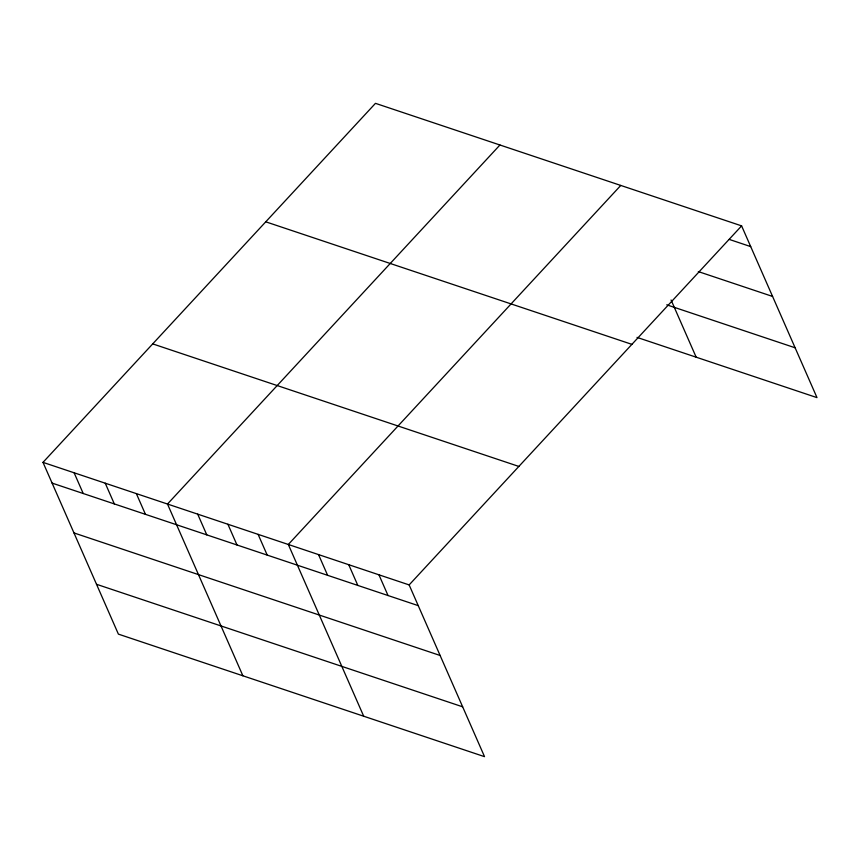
<?xml version="1.0" encoding="UTF-8"?>
<svg xmlns="http://www.w3.org/2000/svg" width="860" height="860" viewBox="0 0 860 860"><rect width="100%" height="100%" fill="white"/><g stroke="black" fill="none" stroke-linecap="round" stroke-linejoin="round"><path stroke-width="1.29" d="M43 462.368L409.145 584.918L484.535 756.66L118.39 634.121L43 462.368L375.465 103.34L741.61 225.879L817 397.632L637.024 337.389M499.95 144.996L167.485 504.035L242.885 675.788M620.78 185.438L288.315 544.477L363.705 716.229M409.145 584.918L741.61 225.879M729.312 239.435L750.705 246.605M698.32 271.588L772.581 296.442M666.747 304.827L795.124 347.784M265.751 221.815L631.896 344.355M152.714 343.892L518.849 466.432M52.094 483.094L418.239 605.644M73.971 532.931L440.116 655.481M96.513 584.284L462.659 706.823M671.079 300.011L696.17 357.19M378.938 574.803L388.032 595.529M348.73 564.697L357.825 585.423M318.522 554.582L327.617 575.308M258.107 534.372L267.202 555.087M227.9 524.256L236.994 544.982M197.692 514.151L206.787 534.866M136.364 493.618L145.458 514.344M105.243 483.202L114.337 503.928M74.121 472.785L83.216 493.511"/></g></svg>
